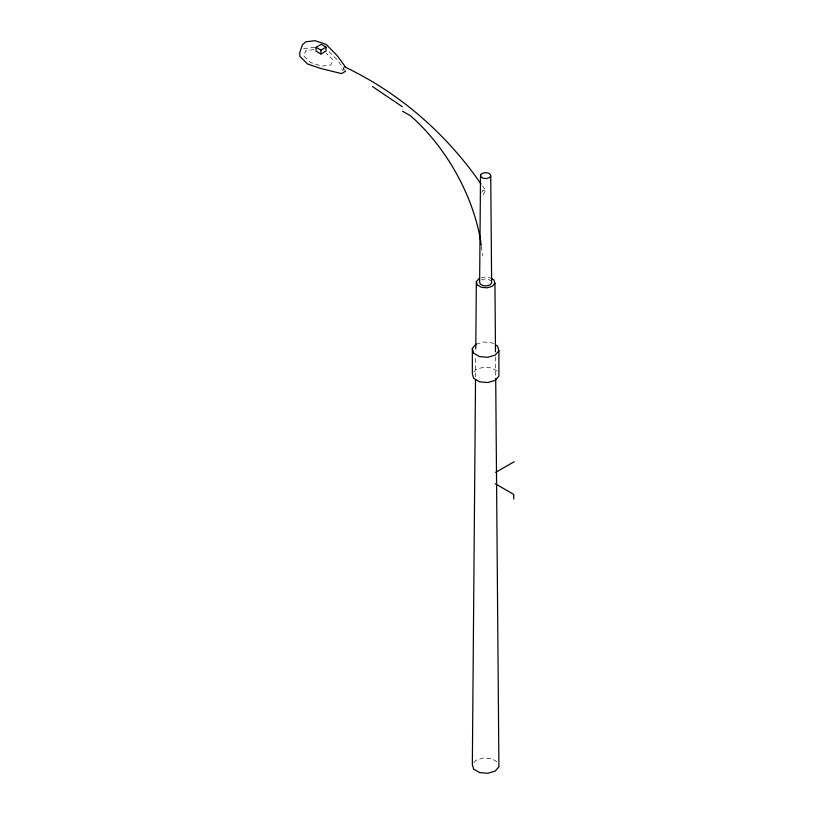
<?xml version="1.0" encoding="UTF-8"?>
<svg xmlns="http://www.w3.org/2000/svg" width="814" height="814" viewBox="0 0 814 814"><rect width="100%" height="100%" fill="white"/><g stroke="black" fill="none" stroke-linecap="round" stroke-linejoin="round"><path stroke-width="0.61" stroke-dasharray="4.07 3.05" d="M475.549 376.892L475.712 356.563M343.63 68.681L342.887 70.594L341.402 68.478L344.373 66.768M481.766 192.409L482.824 190.364L486.223 190.975L485.388 190.903L482.794 195.258M473.86 371.957L476.119 369.383L483.526 367.206L491.737 367.959L497.619 371.357M473.86 762.708L476.119 760.144L483.526 757.966L491.737 758.709L497.619 762.108M481.043 278.001L484.157 277.086L489.906 277.605M481.328 279.965L484.676 278.988L488.39 279.324L491.046 280.861M476.119 344.169L483.526 341.992L491.737 342.745L493.701 343.874M303.744 48.596L315.7 47.151M313.889 49.613L305.769 50.6L303.836 55.952L310.368 62.403L321.54 66.168L330.81 65.059L332.753 59.707L326.221 53.246M329.009 51.638L336.782 59.32L345.624 71.235M482.488 185.958L486.223 190.975M495.533 356.908L495.695 375.946M481.42 246.306A135.948 78.49 60 0 1 482.376 255.932"/><path stroke-width="1.22" d="M475.529 379.436L472.344 764.417L473.646 769.159L479.527 772.547L487.739 773.3L495.146 771.123L498.911 766.849L495.716 378.49M475.773 348.941L476.332 281.603L478.978 278.612M480.525 175.142L479.629 281.898L480.219 284.045L482.875 285.582L486.579 285.918L489.926 284.931L491.636 282.997L490.74 176.078L490.232 174.257L487.983 172.955L484.829 172.67L481.98 173.504L480.525 175.142L481.023 176.964L483.282 178.266L486.436 178.561L489.285 177.717L490.74 176.078M490.934 278.205L494.017 279.985L494.932 283.303L492.287 286.294L487.108 287.82L481.359 287.291L477.248 284.92L476.332 281.603M495.655 345.004L497.619 346.133L498.911 350.875L498.911 376.088L495.146 380.372L487.739 382.549L479.527 381.797L473.646 378.398L472.344 373.667L472.344 348.443L476.119 344.169M498.911 350.875L495.146 355.148L487.739 357.326L479.527 356.583L473.646 353.184L472.344 348.443M316.076 47.324L321.225 44.343L326.078 47.151L326.078 51.038L320.93 54.009L316.076 51.211L316.076 47.324L320.93 50.122L326.078 47.151M345.624 71.235L341.524 73.606L320.889 68.498L307.58 64.011L299.806 56.329L299.806 52.208L302.554 44.617L305.769 41.819L315.038 40.7L326.221 44.475L336.782 55.21L345.624 67.124M495.675 472.395L514.194 461.701M344.373 66.768C399.42 92.755 446.499 133.934 481.003 183.954M402.564 111.213L410.592 115.842A135.948 78.49 60 0 1 481.257 245.075M495.248 483.74L513.766 494.434L513.766 499.124M372.385 86.457L402.33 106.736M494.932 283.303L495.492 351.831M320.93 50.122L320.93 54.009"/></g></svg>
